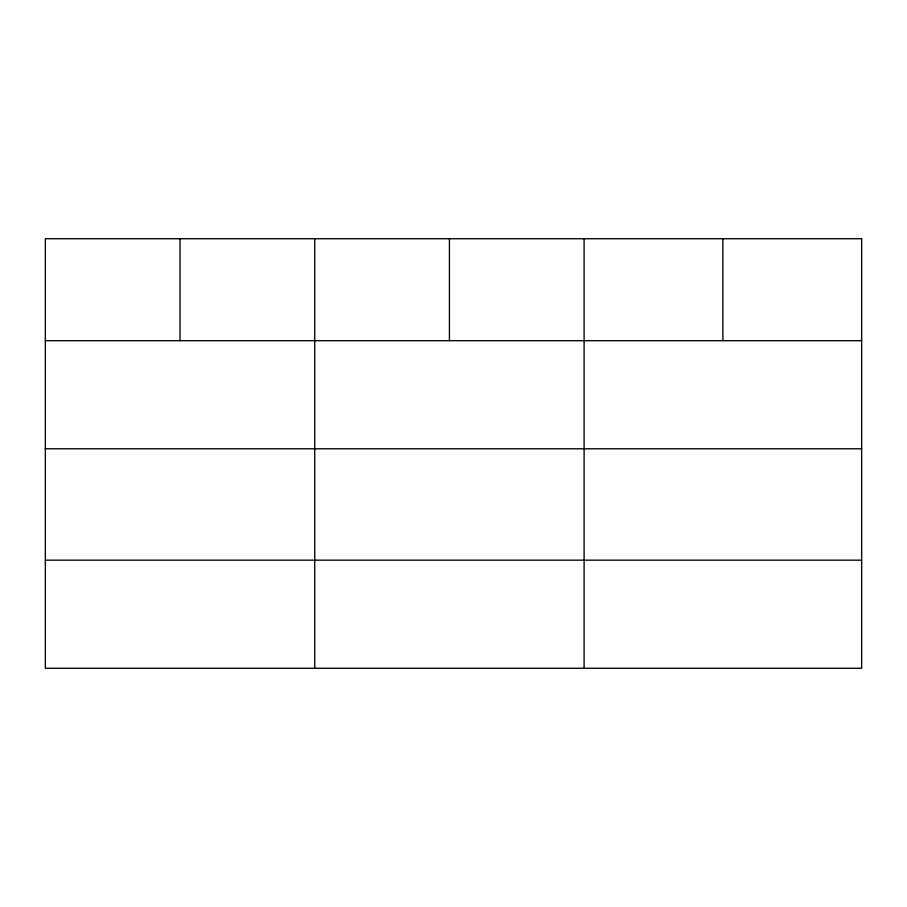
<?xml version="1.0" encoding="UTF-8"?>
<svg xmlns="http://www.w3.org/2000/svg" width="907" height="907" viewBox="0 0 907 907"><rect width="100%" height="100%" fill="white"/><g stroke="black" fill="none" stroke-linecap="round" stroke-linejoin="round"><path stroke-width="1.36" d="M45.35 340.681L861.65 340.681M45.35 448.784L861.65 448.784M45.35 560.163L861.65 560.163M722.879 238.734L722.879 340.681M584.108 238.734L584.108 668.266M449.418 238.734L449.418 340.681M314.729 238.734L314.729 668.266M180.04 238.734L180.04 340.681M861.65 238.734L45.35 238.734L45.35 668.266L861.65 668.266L861.65 238.734"/></g></svg>
